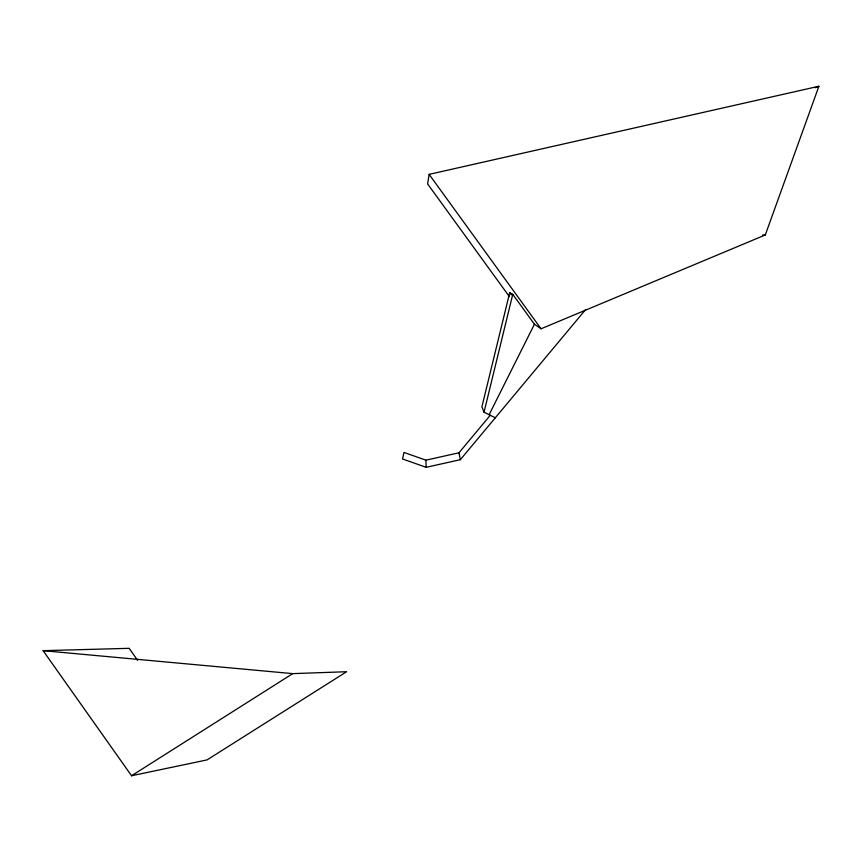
<?xml version="1.0" encoding="UTF-8"?>
<svg xmlns="http://www.w3.org/2000/svg" width="862" height="862" viewBox="0 0 862 862"><rect width="100%" height="100%" fill="white"/><g stroke="black" fill="none" stroke-linecap="round" stroke-linejoin="round"><path stroke-width="1.29" d="M495.327 417.768L484.024 412.219L481.912 406.81L509.69 292.692L512.761 294.33L534.418 324.209L541.045 328.799L765.294 234.96L818.9 86.254L429.136 174.361L427.617 183.929L509.377 296.625M484.024 412.219L512.761 294.33M489.131 414.719L534.418 324.209M585.74 309.436L460.34 459.694L426.162 467.312L402.532 458.972L403.998 452.442L425.903 460.168L458.993 452.787L490.316 415.225M131.552 775.746L292.746 673.631L346.61 671.724L207.052 759.907L131.552 775.746L43.1 650.67L129.181 648.321L137.586 660.357M815.204 87.709L818.9 86.254M762.654 235.024L765.294 234.96M43.1 650.67L292.746 673.631M429.136 174.361L541.045 328.799M509.69 292.692L511.241 294.826M458.993 452.787L460.34 459.694M425.903 460.168L426.162 467.312"/></g></svg>
